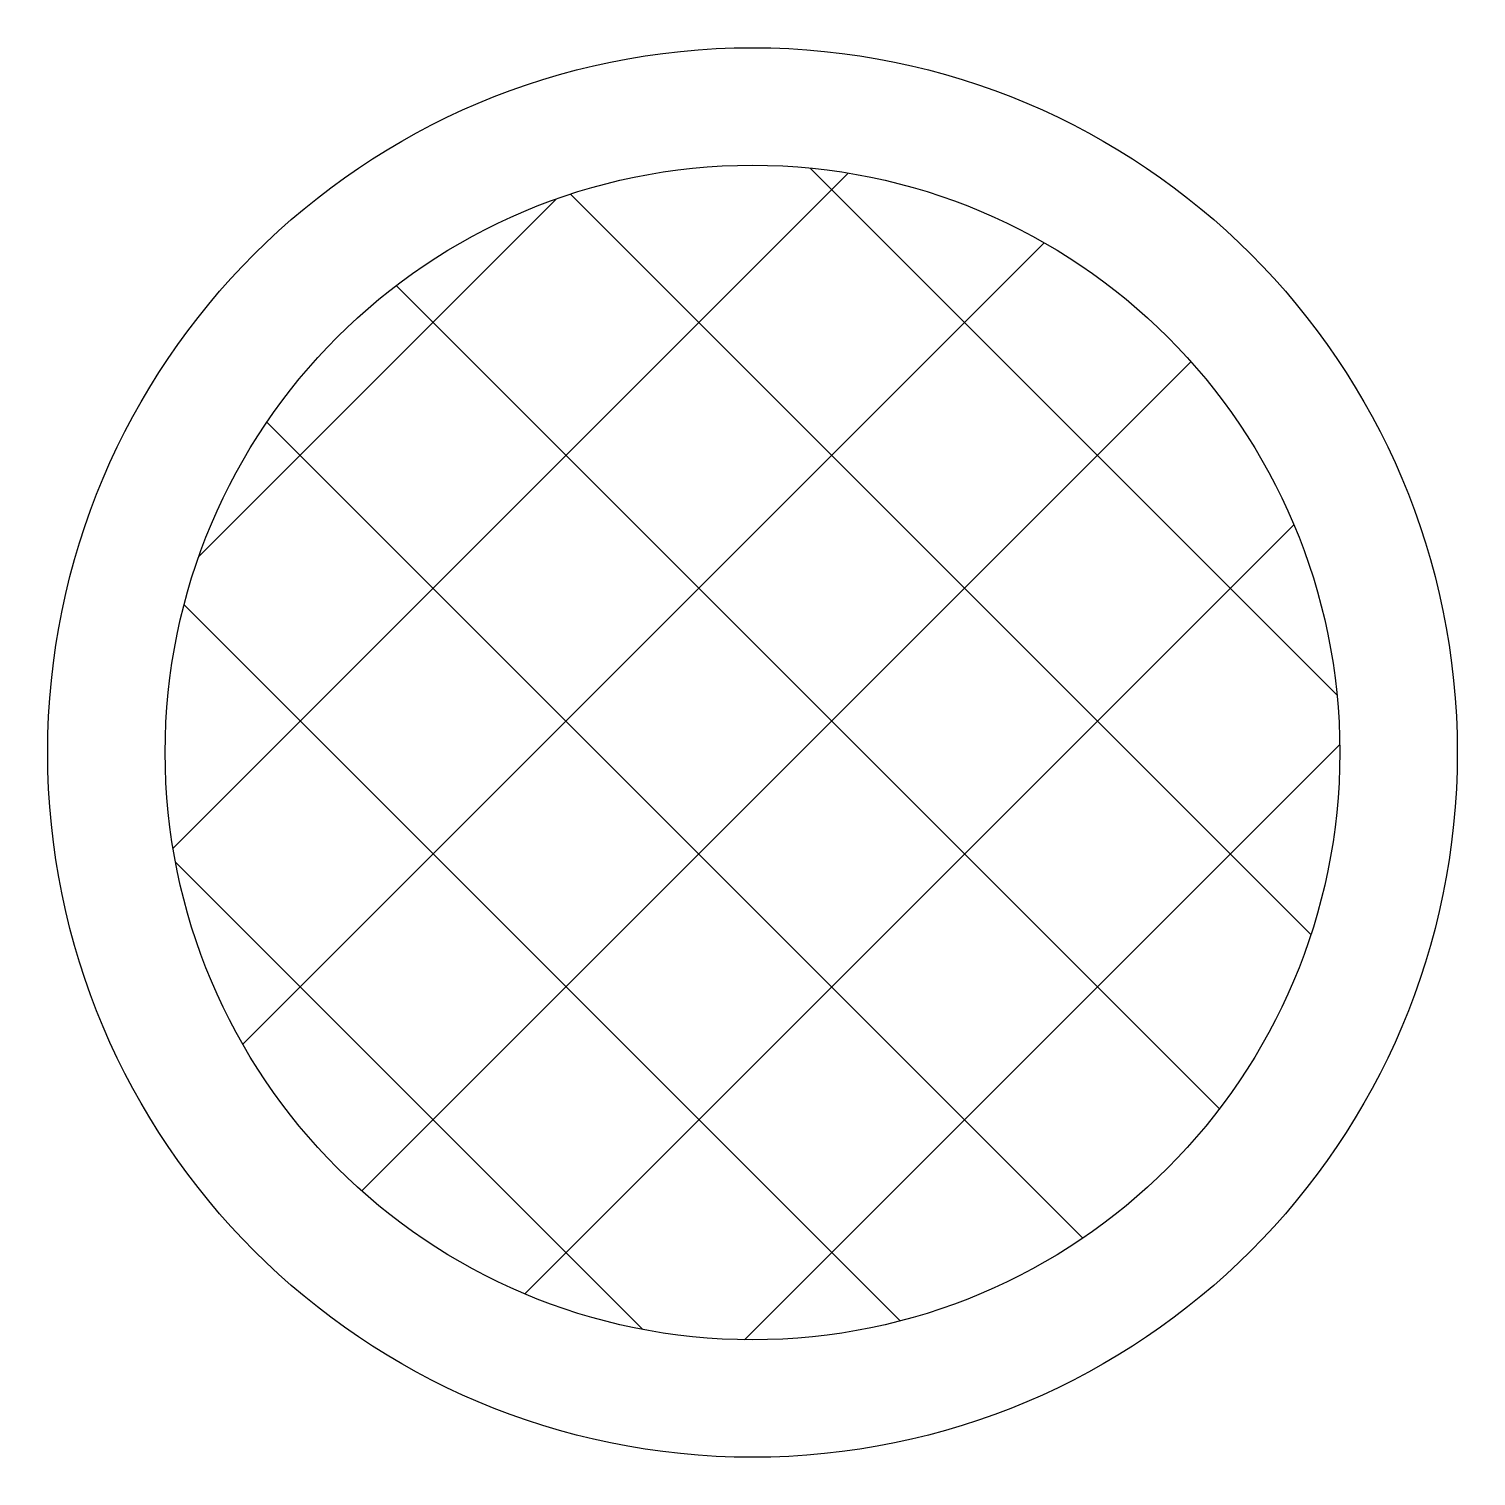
# Model space of a CAD drawing. Header units: feet. Extents: x -1.93 to 1.92, y -1.93 to 1.93.
import ezdxf

# ---------------------------------------------------------------- set-up
doc = ezdxf.new("R2010")
doc.units = ezdxf.units.FT
doc.header["$MEASUREMENT"] = 0

msp = doc.modelspace()

# ---------------------------------------------------------------- wipeouts: each hides what was drawn before it
msp.add_wipeout([(0, 1.925), (-0.1209, 1.9212), (-0.2413, 1.9098), (-0.3607, 1.8909), (-0.4787, 1.8645), (-0.5949, 1.8308), (-0.7086, 1.7898), (-0.8196, 1.7418), (-0.9274, 1.6869), (-1.0315, 1.6253), (-1.1315, 1.5574), (-1.227, 1.4832), (-1.3178, 1.4033), (-1.4033, 1.3178), (-1.4832, 1.227), (-1.5574, 1.1315), (-1.6253, 1.0315), (-1.6869, 0.9274), (-1.7418, 0.8196), (-1.7898, 0.7086), (-1.8308, 0.5949), (-1.8645, 0.4787), (-1.8909, 0.3607), (-1.9098, 0.2413), (-1.9212, 0.1209), (-1.925, 0), (-1.9212, -0.1209), (-1.9098, -0.2413), (-1.8909, -0.3607), (-1.8645, -0.4787), (-1.8308, -0.5949), (-1.7898, -0.7086), (-1.7418, -0.8196), (-1.6869, -0.9274), (-1.6253, -1.0315), (-1.5574, -1.1315), (-1.4832, -1.227), (-1.4033, -1.3178), (-1.3178, -1.4033), (-1.227, -1.4832), (-1.1315, -1.5574), (-1.0315, -1.6253), (-0.9274, -1.6869), (-0.8196, -1.7418), (-0.7086, -1.7898), (-0.5949, -1.8308), (-0.4787, -1.8645), (-0.3607, -1.8909), (-0.2413, -1.9098), (-0.1209, -1.9212), (0, -1.925), (0.1209, -1.9212), (0.2413, -1.9098), (0.3607, -1.8909), (0.4787, -1.8645), (0.5949, -1.8308), (0.7086, -1.7898), (0.8196, -1.7418), (0.9274, -1.6869), (1.0315, -1.6253), (1.1315, -1.5574), (1.227, -1.4832), (1.3178, -1.4033), (1.4033, -1.3178), (1.4832, -1.227), (1.5574, -1.1315), (1.6253, -1.0315), (1.6869, -0.9274), (1.7418, -0.8196), (1.7898, -0.7086), (1.8308, -0.5949), (1.8645, -0.4787), (1.8909, -0.3607), (1.9098, -0.2413), (1.9212, -0.1209), (1.925, 0), (1.9212, 0.1209), (1.9098, 0.2413), (1.8909, 0.3607), (1.8645, 0.4787), (1.8308, 0.5949), (1.7898, 0.7086), (1.7418, 0.8196), (1.6869, 0.9274), (1.6253, 1.0315), (1.5574, 1.1315), (1.4832, 1.227), (1.4033, 1.3178), (1.3178, 1.4033), (1.227, 1.4832), (1.1315, 1.5574), (1.0315, 1.6253), (0.9274, 1.6869), (0.8196, 1.7418), (0.7086, 1.7898), (0.5949, 1.8308), (0.4787, 1.8645), (0.3607, 1.8909), (0.2413, 1.9098), (0.1209, 1.9212)])

# ---------------------------------------------------------------- next in the draw order: linework, layer by layer
at = {"color": 8}
for p, q in [((-1.5416, -0.2545), (0.2545, 1.5416)), ((1.5549, 0.1536), (0.1536, 1.5549)), ((-1.473, 0.5212), (-0.5212, 1.473)), ((1.4856, -0.4842), (-0.4842, 1.4856)), ((-1.3561, -0.7761), (0.7761, 1.3561)), ((1.2422, -0.9478), (-0.9478, 1.2422)), ((-1.0395, -1.1666), (1.1666, 1.0395)), ((0.879, -1.2918), (-1.2918, 0.879)), ((-0.606, -1.4402), (1.4402, 0.606)), ((0.3925, -1.5124), (-1.5124, 0.3925)), ((-0.021, -1.5624), (1.5624, 0.021)), ((-0.292, -1.535), (-1.535, -0.292))]:
    msp.add_line(p, q, dxfattribs=at)
at = {"linetype": 'Continuous'}
msp.add_circle((0, 0), 1.875, dxfattribs=at)
at = {"color": 8, "linetype": 'Continuous'}
msp.add_circle((0, 0), 1.5625, dxfattribs=at)

doc.saveas('drawing.dxf')
